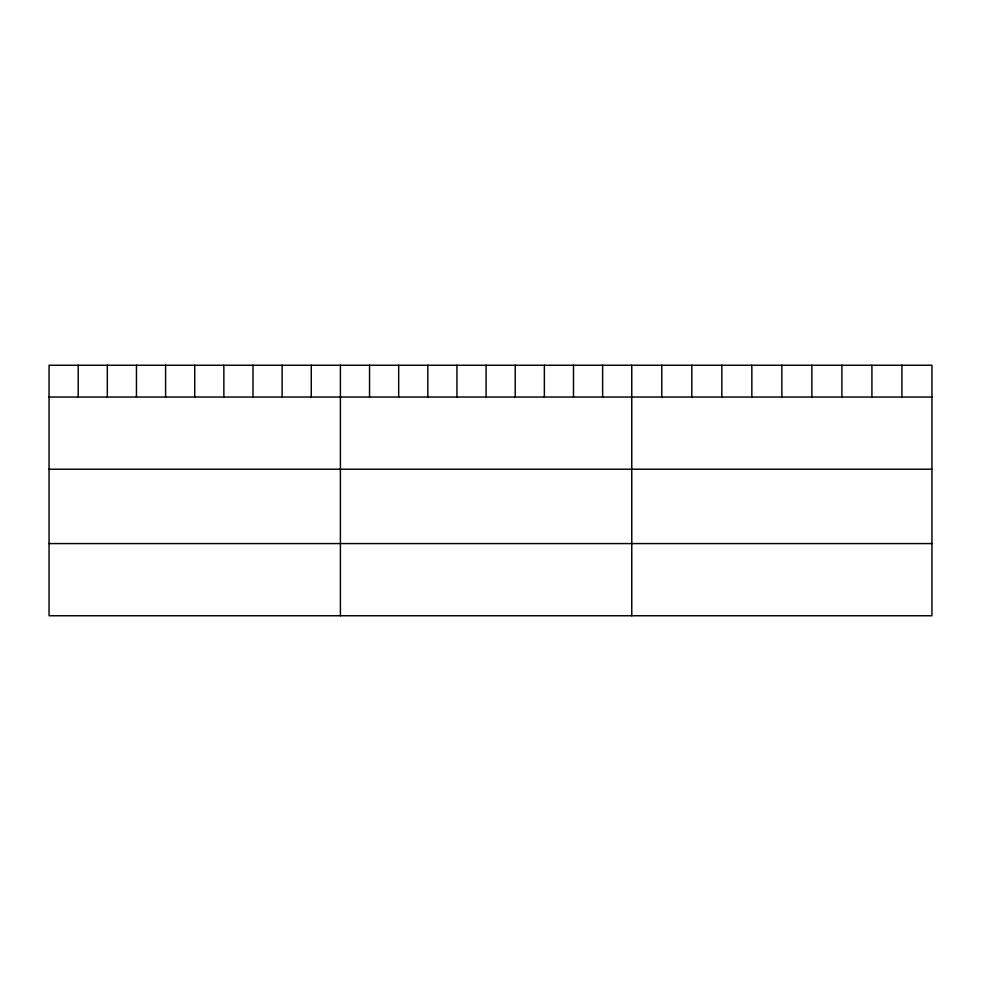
<?xml version="1.0" encoding="UTF-8"?>
<svg xmlns="http://www.w3.org/2000/svg" width="981" height="981" viewBox="0 0 981 981"><rect width="100%" height="100%" fill="white"/><g stroke="black" fill="none" stroke-linecap="round" stroke-linejoin="round"><path stroke-width="1.47" d="M931.95 397.035L931.95 615.749L49.05 615.749L49.05 365.251L931.95 365.251L931.95 397.035L49.05 397.035M49.05 469.212L931.95 469.212M49.05 543.572L931.95 543.572M901.931 365.251L901.931 397.035M871.913 365.251L871.913 397.035M841.894 365.251L841.894 397.035M811.876 365.251L811.876 397.035M781.857 365.251L781.857 397.035M751.838 365.251L751.838 397.035M721.82 365.251L721.82 397.035M691.801 365.251L691.801 397.035M661.783 365.251L661.783 397.035M631.764 365.251L631.764 615.749M602.628 365.251L602.628 397.035M573.493 365.251L573.493 397.035M544.357 365.251L544.357 397.035M515.221 365.251L515.221 397.035M486.086 365.251L486.086 397.035M456.95 365.251L456.95 397.035M427.814 365.251L427.814 397.035M398.678 365.251L398.678 397.035M369.543 365.251L369.543 397.035M340.407 365.251L340.407 615.749M311.271 365.251L311.271 397.035M282.136 365.251L282.136 397.035M253 365.251L253 397.035M223.864 365.251L223.864 397.035M194.729 365.251L194.729 397.035M165.593 365.251L165.593 397.035M136.457 365.251L136.457 397.035M107.321 365.251L107.321 397.035M78.186 365.251L78.186 397.035"/></g></svg>
